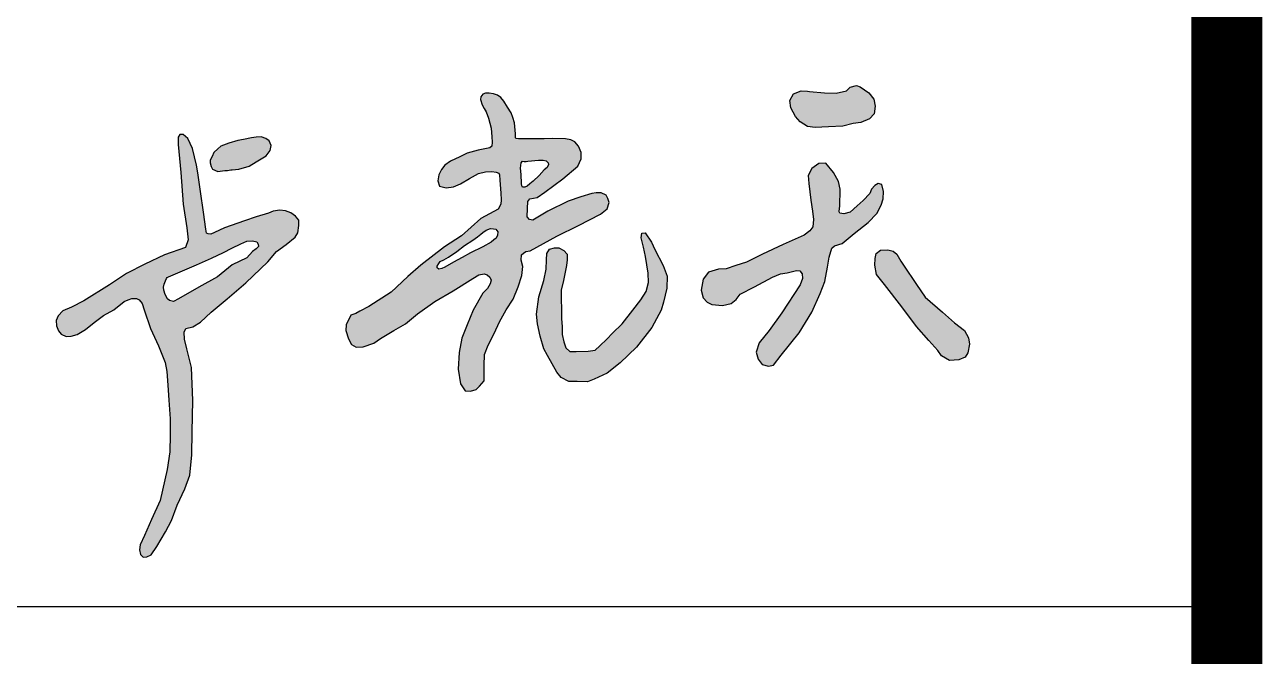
# Model space of a CAD drawing. Extents: x 9539573 to 9710259, y 1656270 to 2510207.
# Drawn here: x 9680218 to 9681959, y 1675464 to 1676354 of the extents above; entities that cross this region are included whole.
import ezdxf

# ---------------------------------------------------------------- set-up
doc = ezdxf.new("R2010")
doc.units = 0
doc.header["$LTSCALE"] = 1000
doc.header["$MEASUREMENT"] = 0
doc.layers.get('0').update_dxf_attribs({"linetype": 'CONTINUOUS'})
doc.layers.add('PP-PM-TK', color=7, linetype='CONTINUOUS')
doc.layers.add('PUB_TITLE', color=4, linetype='CONTINUOUS')

# ---------------------------------------------------------------- blocks, each defined once
blk = doc.blocks.new('A1-TK')
h = blk.add_hatch(color=7)
h.paths.add_polyline_path([(9150398.8, 1816114.6), (9150404.3, 1816122.2), (9150405.7, 1816129), (9150402.8, 1816135.9), (9150398, 1816139), (9150391.8, 1816141.3), (9150384.4, 1816140.8), (9150377.9, 1816139.9), (9150366.6, 1816137.7), (9150358.7, 1816136.3), (9150346, 1816132.4), (9150335, 1816128.5), (9150330.7, 1816124.7), (9150325.1, 1816119.4), (9150322.4, 1816113.8), (9150320, 1816108.4), (9150319.9, 1816105), (9150321.2, 1816099.8), (9150322.9, 1816096), (9150330.4, 1816092.8), (9150340.3, 1816093.8), (9150344.2, 1816094), (9150348.7, 1816095), (9150351, 1816095.1), (9150360.3, 1816096), (9150374.7, 1816099.9), (9150384.4, 1816106.1)], flags=17)
h.paths.add_polyline_path([(9150310.4, 1816035.3), (9150306.3, 1816064.3), (9150302.5, 1816090.9), (9150300.4, 1816101.6), (9150295, 1816125.2), (9150288.2, 1816139), (9150281.7, 1816144.7), (9150277.1, 1816144.7), (9150274.7, 1816141.1), (9150275, 1816130.7), (9150278.6, 1816091.3), (9150282, 1816046.8), (9150286.8, 1816013.4), (9150288.9, 1815996.3), (9150285.1, 1815985.8), (9150255.5, 1815975.2), (9150227.9, 1815962.2), (9150202.2, 1815949.2), (9150178.3, 1815932.8), (9150141.8, 1815910.3), (9150124.7, 1815901.5), (9150112.5, 1815896.5), (9150106, 1815889.5), (9150103.1, 1815882.7), (9150103.6, 1815875.4), (9150106.2, 1815868.4), (9150110.3, 1815863.6), (9150117.2, 1815860.2), (9150124.3, 1815860.7), (9150132.5, 1815863), (9150144.3, 1815869.9), (9150156.6, 1815880), (9150169.9, 1815889.8), (9150184.4, 1815897.7), (9150199, 1815909.6), (9150204.6, 1815912), (9150209.7, 1815913.6), (9150216.1, 1815913.6), (9150219.7, 1815912), (9150224.1, 1815906.8), (9150226.9, 1815897.9), (9150236, 1815871.6), (9150246.9, 1815846.9), (9150256.3, 1815823.8), (9150258.7, 1815810.8), (9150260.2, 1815791.7), (9150261.6, 1815770.6), (9150263.5, 1815744.1), (9150263.7, 1815721.9), (9150262.9, 1815697.8), (9150259.4, 1815673), (9150249.4, 1815629.5), (9150237.2, 1815602.6), (9150227.3, 1815580.2), (9150221.2, 1815567.1), (9150220.6, 1815559.9), (9150221.7, 1815553.5), (9150225.7, 1815549.6), (9150230.8, 1815550.1), (9150237, 1815552.6), (9150244.7, 1815564.7), (9150256.9, 1815585.2), (9150265.2, 1815601.4), (9150273.3, 1815622.9), (9150284.3, 1815645.8), (9150291.1, 1815665.2), (9150294.1, 1815693.8), (9150294.7, 1815725.9), (9150295.3, 1815770), (9150293.5, 1815816.7), (9150287, 1815842.9), (9150283.7, 1815856.7), (9150283.1, 1815866.4), (9150285.7, 1815871.7), (9150295.2, 1815874.1), (9150306, 1815880.6), (9150321.1, 1815894.3), (9150343.8, 1815913.3), (9150369.9, 1815935.6), (9150400.8, 1815965.4), (9150413.1, 1815979.9), (9150426.9, 1815989.6), (9150439.3, 1816000), (9150443.3, 1816006.4), (9150444.6, 1816016.4), (9150444.4, 1816024.1), (9150439.8, 1816029.8), (9150433.2, 1816034.3), (9150425.6, 1816037.4), (9150417.7, 1816038.3), (9150408.5, 1816036.9), (9150402, 1816033.7), (9150384.7, 1816028.8), (9150368.1, 1816023.2), (9150340, 1816013.2), (9150326, 1816006.7), (9150320.8, 1816004.4), (9150317.1, 1816004.6), (9150314.6, 1816006), (9150313.9, 1816011.3)])
h.paths.add_polyline_path([(9150321.9, 1815970.5), (9150338.5, 1815978.6), (9150350.5, 1815984.7), (9150362.8, 1815990.9), (9150371.3, 1815994.3), (9150379.3, 1815995.2), (9150385.4, 1815993.4), (9150387.5, 1815990.4), (9150387.9, 1815987.1), (9150384.4, 1815983.9), (9150379.3, 1815980), (9150371.5, 1815971.1), (9150350.8, 1815961.1), (9150330.3, 1815944.2), (9150303.8, 1815929.7), (9150275.3, 1815913.1), (9150268.1, 1815909.7), (9150262.6, 1815910.8), (9150259.8, 1815913.3), (9150256.4, 1815919.2), (9150254.4, 1815925.4), (9150254, 1815929.6), (9150255, 1815934), (9150257, 1815938.5), (9150258.5, 1815942.1), (9150259.5, 1815943.4), (9150261.1, 1815944.3), (9150300.4, 1815961.3)], flags=16)
h.paths.add_polyline_path([(9150842.1, 1816119.2), (9150838.3, 1816128.2), (9150833.1, 1816134.2), (9150827.6, 1816137.2), (9150820, 1816138.7), (9150802.2, 1816139.3), (9150789.9, 1816138.4), (9150769.8, 1816138.7), (9150758.4, 1816138.6), (9150753.9, 1816138.4), (9150750.6, 1816138.9), (9150749.6, 1816140), (9150749.3, 1816142.5), (9150749.3, 1816144.3), (9150749.3, 1816145.8), (9150748.1, 1816161.1), (9150745.9, 1816168.7), (9150743.5, 1816175.3), (9150738.4, 1816183.4), (9150733.2, 1816191.6), (9150728.7, 1816196.9), (9150724, 1816200), (9150718.7, 1816202), (9150712.3, 1816202.7), (9150707.4, 1816202.7), (9150703.3, 1816201.5), (9150700.8, 1816197.8), (9150700.3, 1816193.9), (9150702.5, 1816186.4), (9150705.5, 1816181.4), (9150708.2, 1816176.6), (9150711.7, 1816167.8), (9150715.2, 1816153.6), (9150716, 1816141.6), (9150716.8, 1816134.1), (9150716.1, 1816128.4), (9150713.4, 1816126), (9150696.9, 1816122.7), (9150681.7, 1816118.6), (9150671.4, 1816113.3), (9150658, 1816107.3), (9150650.1, 1816101.6), (9150645.2, 1816095.2), (9150641.7, 1816087.7), (9150640.2, 1816079.6), (9150642.7, 1816071.9), (9150652, 1816069.7), (9150662.1, 1816070.9), (9150672.1, 1816075.1), (9150685, 1816082.9), (9150697.5, 1816089.6), (9150707.5, 1816092), (9150716.2, 1816092.6), (9150722.1, 1816091.9), (9150726.1, 1816090.3), (9150726.9, 1816087.7), (9150727.4, 1816080.6), (9150728.7, 1816062), (9150729.4, 1816052.7), (9150729, 1816046.6), (9150724.9, 1816039.8), (9150700.7, 1816026.5), (9150673.5, 1816001.9), (9150649.6, 1815986.3), (9150616.1, 1815960.5), (9150597.8, 1815944.9), (9150574.3, 1815922.5), (9150543, 1815902.3), (9150530.3, 1815896), (9150524.8, 1815892.8), (9150518, 1815890.2), (9150511, 1815876.9), (9150510.8, 1815868.5), (9150514.3, 1815857), (9150518.7, 1815848.9), (9150525.3, 1815845.4), (9150534.9, 1815845.8), (9150550.3, 1815851), (9150559.3, 1815857.6), (9150578.1, 1815868.5), (9150594.8, 1815878.1), (9150611.7, 1815892), (9150636.1, 1815909.7), (9150661.8, 1815924.8), (9150689.5, 1815941.9), (9150697.7, 1815947), (9150705.4, 1815948.4), (9150709.4, 1815947.1), (9150713.5, 1815944), (9150715.1, 1815939.5), (9150713.7, 1815934.3), (9150710.1, 1815927.9), (9150703.5, 1815921.1), (9150689.9, 1815897.2), (9150681.3, 1815876.6), (9150674.1, 1815858), (9150670, 1815837.7), (9150668.6, 1815814.1), (9150672.1, 1815793.5), (9150678.9, 1815783.8), (9150686.3, 1815783.3), (9150694.2, 1815785.4), (9150698.7, 1815790.3), (9150705.3, 1815797.7), (9150705.4, 1815806), (9150705.3, 1815819.2), (9150706.1, 1815835), (9150711.2, 1815848.1), (9150719.4, 1815864.5), (9150727.1, 1815881.1), (9150736.2, 1815897.7), (9150746.3, 1815912.6), (9150753.3, 1815930.3), (9150758.2, 1815946.3), (9150759.8, 1815958.9), (9150757.5, 1815967.8), (9150758, 1815975.1), (9150760.7, 1815977.6), (9150764.2, 1815980.1), (9150770.3, 1815981), (9150807.9, 1816001.6), (9150838.3, 1816016.6), (9150869.2, 1816032.5), (9150878.4, 1816040.2), (9150881.3, 1816048.9), (9150879.5, 1816054.6), (9150877.2, 1816059.2), (9150870.1, 1816062.6), (9150863, 1816062.6), (9150856.8, 1816061.4), (9150841.4, 1816056.8), (9150823.8, 1816050.9), (9150794.9, 1816036.8), (9150773.7, 1816023.9), (9150769.2, 1816024.9), (9150765.7, 1816028.8), (9150766.3, 1816040.6), (9150767, 1816050.2), (9150769.8, 1816053.9), (9150780.1, 1816056.1), (9150790.7, 1816063.4), (9150816, 1816082.2), (9150837.4, 1816100.3), (9150841.8, 1816110.6)])
h.paths.add_polyline_path([(9150757.6, 1816104.9), (9150759.3, 1816107), (9150761.9, 1816106.9), (9150764.5, 1816106.9), (9150766.7, 1816107.1), (9150782.1, 1816108.7), (9150788.6, 1816108.7), (9150792.6, 1816107.6), (9150795.7, 1816105), (9150796, 1816102.3), (9150794.3, 1816098.1), (9150789.7, 1816094.9), (9150782.8, 1816086.8), (9150774.2, 1816079.2), (9150769.8, 1816075.2), (9150766, 1816071.8), (9150762.6, 1816070.6), (9150759.3, 1816070.4), (9150758.5, 1816072.5), (9150758, 1816075.8), (9150757.3, 1816088.6), (9150756.6, 1816097.2), (9150756.9, 1816101.2)], flags=16)
h.paths.add_polyline_path([(9150718.5, 1816012.1), (9150721.9, 1816011.5), (9150724.5, 1816007.8), (9150724.2, 1816003), (9150722.1, 1815998.8), (9150719, 1815996.3), (9150715.1, 1815992.9), (9150703.4, 1815986.3), (9150686.4, 1815978.3), (9150674.4, 1815971.5), (9150662.1, 1815964.7), (9150650.1, 1815957.9), (9150645.9, 1815955.9), (9150641.6, 1815955.1), (9150639.1, 1815956.9), (9150639.5, 1815959.5), (9150641.4, 1815963.1), (9150643.6, 1815965.7), (9150648.6, 1815968.4), (9150655.1, 1815971.9), (9150667.1, 1815979.8), (9150677.8, 1815988.3), (9150689.3, 1815995.8), (9150695.8, 1816000.6), (9150700.8, 1816004.4), (9150703.4, 1816006.7), (9150708.3, 1816010.2), (9150714.3, 1816012.3)], flags=16)
h.paths.add_polyline_path([(9150815.4, 1815874.1), (9150814.2, 1815885.5), (9150814.1, 1815898.4), (9150813.7, 1815913.2), (9150814, 1815925.3), (9150817.2, 1815939.1), (9150821.3, 1815960.2), (9150822, 1815968), (9150822, 1815976), (9150817.6, 1815981.4), (9150810.5, 1815985.2), (9150808, 1815985.2), (9150804.6, 1815985.3), (9150797.5, 1815983.4), (9150793.8, 1815977.2), (9150793.3, 1815968.1), (9150792.7, 1815955.2), (9150789.6, 1815938.9), (9150782.5, 1815916.2), (9150779.2, 1815891.6), (9150780.3, 1815877.9), (9150784, 1815860.7), (9150789.6, 1815842.9), (9150794.7, 1815833.4), (9150807.6, 1815809.9), (9150813.7, 1815802.4), (9150824.7, 1815796.8), (9150836.3, 1815796.8), (9150850.7, 1815796.4), (9150860.1, 1815800.2), (9150878.3, 1815808.4), (9150896.8, 1815823), (9150919.7, 1815845.2), (9150941.2, 1815873), (9150954.6, 1815897.2), (9150957.8, 1815908.8), (9150962.6, 1815928.1), (9150962.9, 1815945.3), (9150957.2, 1815960.1), (9150945.4, 1815982.9), (9150940.7, 1815993.3), (9150932.1, 1816006.2), (9150927.2, 1816005.6), (9150926.2, 1815999.1), (9150929.7, 1815985.9), (9150932.6, 1815972.9), (9150936.4, 1815949.3), (9150936.5, 1815936.1), (9150933.5, 1815923.6), (9150926.1, 1815911.7), (9150914.6, 1815897.2), (9150899.6, 1815878.3), (9150886.1, 1815865), (9150878.2, 1815856.3), (9150868.2, 1815847), (9150861.4, 1815841.1), (9150851.7, 1815839.4), (9150835.1, 1815839.1), (9150826.1, 1815839.1), (9150820.4, 1815844.3), (9150817.5, 1815852.8), (9150815.4, 1815863)])
h.paths.add_polyline_path([(9151194.8, 1815984.8), (9151198.6, 1815987.8), (9151209.3, 1815991.3), (9151226.2, 1816005.1), (9151245.7, 1816020.9), (9151257.8, 1816033.6), (9151263.9, 1816045.1), (9151266.7, 1816054.2), (9151267.2, 1816064.3), (9151265.2, 1816074.2), (9151259.7, 1816075.5), (9151255.2, 1816072.9), (9151250.6, 1816067.9), (9151248.1, 1816061.7), (9151238.8, 1816051.9), (9151230.4, 1816044.4), (9151220.5, 1816035.5), (9151211.5, 1816033.2), (9151205.9, 1816033.8), (9151204.8, 1816035.9), (9151205.5, 1816041.2), (9151206, 1816043.3), (9151206.6, 1816067.8), (9151204, 1816078.6), (9151196.9, 1816091.3), (9151186.3, 1816104.5), (9151176.5, 1816103.9), (9151166.3, 1816096.7), (9151161.4, 1816087.2), (9151162.4, 1816075.6), (9151165.1, 1816052.2), (9151167.6, 1816036.8), (9151168.7, 1816024.9), (9151168.1, 1816014.8), (9151163.5, 1816008.9), (9151155.6, 1816003), (9151126.2, 1815989.9), (9151097, 1815976), (9151074.5, 1815964.8), (9151059.4, 1815960.1), (9151046, 1815955.5), (9151035, 1815954.9), (9151021.3, 1815950.8), (9151013.4, 1815941.1), (9151010.8, 1815925.5), (9151013.4, 1815914.5), (9151019, 1815908.8), (9151026, 1815905.5), (9151040.6, 1815904), (9151053.1, 1815906.8), (9151060.1, 1815912.2), (9151065.7, 1815919.9), (9151085.7, 1815930), (9151111.3, 1815943.6), (9151122.6, 1815948.6), (9151131.9, 1815950), (9151145, 1815953.4), (9151149.8, 1815952.7), (9151152.9, 1815948.3), (9151153.3, 1815942), (9151150.3, 1815933.2), (9151124.2, 1815893.8), (9151106.7, 1815868.8), (9151092.2, 1815851.4), (9151088.3, 1815838.1), (9151091.1, 1815828.2), (9151096.6, 1815820.7), (9151105.7, 1815818.4), (9151112.5, 1815819.7), (9151123.5, 1815833.9), (9151148.8, 1815865.6), (9151166.5, 1815894.7), (9151178.2, 1815920.7), (9151184.8, 1815937.7), (9151188.6, 1815957.7), (9151191, 1815972.2)])
h.paths.add_polyline_path([(9151255.5, 1816184.8), (9151253.8, 1816194.5), (9151246.6, 1816203.2), (9151234.5, 1816211.9), (9151229.6, 1816213.9), (9151220.7, 1816211.3), (9151215.3, 1816206.3), (9151200.8, 1816203), (9151184.2, 1816203.2), (9151163.3, 1816205.4), (9151160.3, 1816205.8), (9151151.7, 1816206.3), (9151140.9, 1816201.9), (9151135.5, 1816192.4), (9151136.9, 1816182.1), (9151143.4, 1816169.9), (9151150, 1816162.4), (9151160.6, 1816155.8), (9151171.1, 1816154.7), (9151190.2, 1816155.4), (9151210.1, 1816156.4), (9151224.6, 1816160.1), (9151235.6, 1816161.6), (9151247.8, 1816167), (9151254.2, 1816173.6)])
h.paths.add_polyline_path([(9151313.9, 1815933.4), (9151295.5, 1815960.6), (9151291.8, 1815966.4), (9151286.1, 1815976), (9151281.2, 1815980.3), (9151273.3, 1815982.1), (9151263.3, 1815981.9), (9151257.2, 1815977.3), (9151255.7, 1815969.9), (9151255, 1815960.6), (9151257.3, 1815947.8), (9151268.9, 1815933.4), (9151293.1, 1815901.9), (9151313.7, 1815874.4), (9151331.2, 1815854.7), (9151343.9, 1815840.4), (9151349, 1815833.1), (9151360.3, 1815826.7), (9151373.3, 1815827.6), (9151382.2, 1815831.1), (9151386.3, 1815837.4), (9151388.5, 1815849.5), (9151387, 1815858.2), (9151381.5, 1815868.9), (9151367.5, 1815879.6), (9151350.4, 1815894.3), (9151325.9, 1815915.8)])
for points in [[(9151163.3, 1816205.4), (9151184.2, 1816203.2), (9151200.8, 1816203), (9151215.3, 1816206.3), (9151220.7, 1816211.3), (9151229.6, 1816213.9), (9151234.5, 1816211.9), (9151246.6, 1816203.2), (9151253.8, 1816194.5), (9151255.5, 1816184.8), (9151254.2, 1816173.6), (9151247.8, 1816167), (9151235.6, 1816161.6), (9151224.6, 1816160.1), (9151210.1, 1816156.4), (9151190.2, 1816155.4), (9151171.1, 1816154.7), (9151160.6, 1816155.8), (9151150, 1816162.4), (9151143.4, 1816169.9), (9151136.9, 1816182.1), (9151135.5, 1816192.4), (9151140.9, 1816201.9), (9151151.7, 1816206.3), (9151160.3, 1816205.8)], [(9150749.3, 1816145.8), (9150748.1, 1816161.1), (9150745.9, 1816168.7), (9150743.5, 1816175.3), (9150738.4, 1816183.4), (9150733.2, 1816191.6), (9150728.7, 1816196.9), (9150724, 1816200), (9150718.7, 1816202), (9150712.3, 1816202.7), (9150707.4, 1816202.7), (9150703.3, 1816201.5), (9150700.8, 1816197.8), (9150700.3, 1816193.9), (9150702.5, 1816186.4), (9150705.5, 1816181.4), (9150708.2, 1816176.6), (9150711.7, 1816167.8), (9150715.2, 1816153.6), (9150716, 1816141.6), (9150716.8, 1816134.1), (9150716.1, 1816128.4), (9150713.4, 1816126), (9150696.9, 1816122.7), (9150681.7, 1816118.6), (9150671.4, 1816113.3), (9150658, 1816107.3), (9150650.1, 1816101.6), (9150645.2, 1816095.2), (9150641.7, 1816087.7), (9150640.2, 1816079.6), (9150642.7, 1816071.9), (9150652, 1816069.7), (9150662.1, 1816070.9), (9150672.1, 1816075.1), (9150685, 1816082.9), (9150697.5, 1816089.6), (9150707.5, 1816092), (9150716.2, 1816092.6), (9150722.1, 1816091.9), (9150726.1, 1816090.3), (9150726.9, 1816087.7), (9150727.4, 1816080.6), (9150728.7, 1816062), (9150729.4, 1816052.7), (9150729, 1816046.6), (9150724.9, 1816039.8), (9150700.7, 1816026.5), (9150673.5, 1816001.9), (9150649.6, 1815986.3), (9150616.1, 1815960.5), (9150597.8, 1815944.9), (9150574.3, 1815922.5), (9150543, 1815902.3), (9150530.3, 1815896), (9150524.8, 1815892.8), (9150518, 1815890.2), (9150511, 1815876.9), (9150510.8, 1815868.5), (9150514.3, 1815857), (9150518.7, 1815848.9), (9150525.3, 1815845.4), (9150534.9, 1815845.8), (9150550.3, 1815851), (9150559.3, 1815857.6), (9150578.1, 1815868.5), (9150594.8, 1815878.1), (9150611.7, 1815892), (9150636.1, 1815909.7), (9150661.8, 1815924.8), (9150689.5, 1815941.9), (9150697.7, 1815947), (9150705.4, 1815948.4), (9150709.4, 1815947.1), (9150713.5, 1815944), (9150715.1, 1815939.5), (9150713.7, 1815934.3), (9150710.1, 1815927.9), (9150703.5, 1815921.1), (9150689.9, 1815897.2), (9150681.3, 1815876.6), (9150674.1, 1815858), (9150670, 1815837.7), (9150668.6, 1815814.1), (9150672.1, 1815793.5), (9150678.9, 1815783.8), (9150686.3, 1815783.3), (9150694.2, 1815785.4), (9150698.7, 1815790.3), (9150705.3, 1815797.7), (9150705.4, 1815806), (9150705.3, 1815819.2), (9150706.1, 1815835), (9150711.2, 1815848.1), (9150719.4, 1815864.5), (9150727.1, 1815881.1), (9150736.2, 1815897.7), (9150746.3, 1815912.6), (9150753.3, 1815930.3), (9150758.2, 1815946.3), (9150759.8, 1815958.9), (9150757.5, 1815967.8), (9150758, 1815975.1), (9150760.7, 1815977.6), (9150764.2, 1815980.1), (9150770.3, 1815981), (9150807.9, 1816001.6), (9150838.3, 1816016.6), (9150869.2, 1816032.5), (9150878.4, 1816040.2), (9150881.3, 1816048.9), (9150879.5, 1816054.6), (9150877.2, 1816059.2), (9150870.1, 1816062.6), (9150863, 1816062.6), (9150856.8, 1816061.4), (9150841.4, 1816056.8), (9150823.8, 1816050.9), (9150794.9, 1816036.8), (9150773.7, 1816023.9), (9150769.2, 1816024.9), (9150765.7, 1816028.8), (9150766.3, 1816040.6), (9150767, 1816050.2), (9150769.8, 1816053.9), (9150780.1, 1816056.1), (9150790.7, 1816063.4), (9150816, 1816082.2), (9150837.4, 1816100.3), (9150841.8, 1816110.6), (9150842.1, 1816119.2), (9150838.3, 1816128.2), (9150833.1, 1816134.2), (9150827.6, 1816137.2), (9150820, 1816138.7), (9150802.2, 1816139.3), (9150789.9, 1816138.4), (9150769.8, 1816138.7), (9150758.4, 1816138.6), (9150753.9, 1816138.4), (9150750.6, 1816138.9), (9150749.6, 1816140), (9150749.3, 1816142.5), (9150749.3, 1816144.3)], [(9150351, 1816095.1), (9150360.3, 1816096), (9150374.7, 1816099.9), (9150384.4, 1816106.1), (9150398.8, 1816114.6), (9150404.3, 1816122.2), (9150405.7, 1816129), (9150402.8, 1816135.9), (9150398, 1816139), (9150391.8, 1816141.3), (9150384.4, 1816140.8), (9150377.9, 1816139.9), (9150366.6, 1816137.7), (9150358.7, 1816136.3), (9150346, 1816132.4), (9150335, 1816128.5), (9150330.7, 1816124.7), (9150325.1, 1816119.4), (9150322.4, 1816113.8), (9150320, 1816108.4), (9150319.9, 1816105), (9150321.2, 1816099.8), (9150322.9, 1816096), (9150330.4, 1816092.8), (9150340.3, 1816093.8), (9150344.2, 1816094), (9150348.7, 1816095)], [(9150766.7, 1816107.1), (9150782.1, 1816108.7), (9150788.6, 1816108.7), (9150792.6, 1816107.6), (9150795.7, 1816105), (9150796, 1816102.3), (9150794.3, 1816098.1), (9150789.7, 1816094.9), (9150782.8, 1816086.8), (9150774.2, 1816079.2), (9150769.8, 1816075.2), (9150766, 1816071.8), (9150762.6, 1816070.6), (9150759.3, 1816070.4), (9150758.5, 1816072.5), (9150758, 1816075.8), (9150757.3, 1816088.6), (9150756.6, 1816097.2), (9150756.9, 1816101.2), (9150757.6, 1816104.9), (9150759.3, 1816107), (9150761.9, 1816106.9), (9150764.5, 1816106.9)], [(9151206, 1816043.3), (9151206.6, 1816067.8), (9151204, 1816078.6), (9151196.9, 1816091.3), (9151186.3, 1816104.5), (9151176.5, 1816103.9), (9151166.3, 1816096.7), (9151161.4, 1816087.2), (9151162.4, 1816075.6), (9151165.1, 1816052.2), (9151167.6, 1816036.8), (9151168.7, 1816024.9), (9151168.1, 1816014.8), (9151163.5, 1816008.9), (9151155.6, 1816003), (9151126.2, 1815989.9), (9151097, 1815976), (9151074.5, 1815964.8), (9151059.4, 1815960.1), (9151046, 1815955.5), (9151035, 1815954.9), (9151021.3, 1815950.8), (9151013.4, 1815941.1), (9151010.8, 1815925.5), (9151013.4, 1815914.5), (9151019, 1815908.8), (9151026, 1815905.5), (9151040.6, 1815904), (9151053.1, 1815906.8), (9151060.1, 1815912.2), (9151065.7, 1815919.9), (9151085.7, 1815930), (9151111.3, 1815943.6), (9151122.6, 1815948.6), (9151131.9, 1815950), (9151145, 1815953.4), (9151149.8, 1815952.7), (9151152.9, 1815948.3), (9151153.3, 1815942), (9151150.3, 1815933.2), (9151124.2, 1815893.8), (9151106.7, 1815868.8), (9151092.2, 1815851.4), (9151088.3, 1815838.1), (9151091.1, 1815828.2), (9151096.6, 1815820.7), (9151105.7, 1815818.4), (9151112.5, 1815819.7), (9151123.5, 1815833.9), (9151148.8, 1815865.6), (9151166.5, 1815894.7), (9151178.2, 1815920.7), (9151184.8, 1815937.7), (9151188.6, 1815957.7), (9151191, 1815972.2), (9151194.8, 1815984.8), (9151198.6, 1815987.8), (9151209.3, 1815991.3), (9151226.2, 1816005.1), (9151245.7, 1816020.9), (9151257.8, 1816033.6), (9151263.9, 1816045.1), (9151266.7, 1816054.2), (9151267.2, 1816064.3), (9151265.2, 1816074.2), (9151259.7, 1816075.5), (9151255.2, 1816072.9), (9151250.6, 1816067.9), (9151248.1, 1816061.7), (9151238.8, 1816051.9), (9151230.4, 1816044.4), (9151220.5, 1816035.5), (9151211.5, 1816033.2), (9151205.9, 1816033.8), (9151204.8, 1816035.9), (9151205.5, 1816041.2)], [(9150703.4, 1816006.7), (9150708.3, 1816010.2), (9150714.3, 1816012.3), (9150718.5, 1816012.1), (9150721.9, 1816011.5), (9150724.5, 1816007.8), (9150724.2, 1816003), (9150722.1, 1815998.8), (9150719, 1815996.3), (9150715.1, 1815992.9), (9150703.4, 1815986.3), (9150686.4, 1815978.3), (9150674.4, 1815971.5), (9150662.1, 1815964.7), (9150650.1, 1815957.9), (9150645.9, 1815955.9), (9150641.6, 1815955.1), (9150639.1, 1815956.9), (9150639.5, 1815959.5), (9150641.4, 1815963.1), (9150643.6, 1815965.7), (9150648.6, 1815968.4), (9150655.1, 1815971.9), (9150667.1, 1815979.8), (9150677.8, 1815988.3), (9150689.3, 1815995.8), (9150695.8, 1816000.6), (9150700.8, 1816004.4)], [(9150810.5, 1815985.2), (9150817.6, 1815981.4), (9150822, 1815976), (9150822, 1815968), (9150821.3, 1815960.2), (9150817.2, 1815939.1), (9150814, 1815925.3), (9150813.7, 1815913.2), (9150814.1, 1815898.4), (9150814.2, 1815885.5), (9150815.4, 1815874.1), (9150815.4, 1815863), (9150817.5, 1815852.8), (9150820.4, 1815844.3), (9150826.1, 1815839.1), (9150835.1, 1815839.1), (9150851.7, 1815839.4), (9150861.4, 1815841.1), (9150868.2, 1815847), (9150878.2, 1815856.3), (9150886.1, 1815865), (9150899.6, 1815878.3), (9150914.6, 1815897.2), (9150926.1, 1815911.7), (9150933.5, 1815923.6), (9150936.5, 1815936.1), (9150936.4, 1815949.3), (9150932.6, 1815972.9), (9150929.7, 1815985.9), (9150926.2, 1815999.1), (9150927.2, 1816005.6), (9150932.1, 1816006.2), (9150932.1, 1816006.2), (9150940.7, 1815993.3), (9150945.4, 1815982.9), (9150957.2, 1815960.1), (9150962.9, 1815945.3), (9150962.6, 1815928.1), (9150957.8, 1815908.8), (9150954.6, 1815897.2), (9150941.2, 1815873), (9150919.7, 1815845.2), (9150896.8, 1815823), (9150878.3, 1815808.4), (9150860.1, 1815800.2), (9150850.7, 1815796.4), (9150836.3, 1815796.8), (9150824.7, 1815796.8), (9150813.7, 1815802.4), (9150807.6, 1815809.9), (9150794.7, 1815833.4), (9150789.6, 1815842.9), (9150784, 1815860.7), (9150780.3, 1815877.9), (9150779.2, 1815891.6), (9150782.5, 1815916.2), (9150789.6, 1815938.9), (9150792.7, 1815955.2), (9150793.3, 1815968.1), (9150793.8, 1815977.2), (9150797.5, 1815983.4), (9150804.6, 1815985.3), (9150808, 1815985.2)], [(9150261.1, 1815944.3), (9150300.4, 1815961.3), (9150321.9, 1815970.5), (9150338.5, 1815978.6), (9150350.5, 1815984.7), (9150362.8, 1815990.9), (9150371.3, 1815994.3), (9150379.3, 1815995.2), (9150385.4, 1815993.4), (9150387.5, 1815990.4), (9150387.9, 1815987.1), (9150384.4, 1815983.9), (9150379.3, 1815980), (9150371.5, 1815971.1), (9150350.8, 1815961.1), (9150330.3, 1815944.2), (9150303.8, 1815929.7), (9150275.3, 1815913.1), (9150268.1, 1815909.7), (9150262.6, 1815910.8), (9150259.8, 1815913.3), (9150256.4, 1815919.2), (9150254.4, 1815925.4), (9150254, 1815929.6), (9150255, 1815934), (9150257, 1815938.5), (9150258.5, 1815942.1), (9150259.5, 1815943.4)], [(9151295.5, 1815960.6), (9151313.9, 1815933.4), (9151325.9, 1815915.8), (9151350.4, 1815894.3), (9151367.5, 1815879.6), (9151381.5, 1815868.9), (9151387, 1815858.2), (9151388.5, 1815849.5), (9151386.3, 1815837.4), (9151382.2, 1815831.1), (9151373.3, 1815827.6), (9151360.3, 1815826.7), (9151349, 1815833.1), (9151343.9, 1815840.4), (9151331.2, 1815854.7), (9151313.7, 1815874.4), (9151293.1, 1815901.9), (9151268.9, 1815933.4), (9151257.3, 1815947.8), (9151255, 1815960.6), (9151255.7, 1815969.9), (9151257.2, 1815977.3), (9151263.3, 1815981.9), (9151273.3, 1815982.1), (9151281.2, 1815980.3), (9151286.1, 1815976), (9151291.8, 1815966.4)]]:
    blk.add_lwpolyline(points, close=True)
blk.add_lwpolyline([(9150300.4, 1816101.6), (9150295, 1816125.2), (9150288.2, 1816139), (9150281.7, 1816144.7), (9150277.1, 1816144.7), (9150274.7, 1816141.1), (9150275, 1816130.7), (9150278.6, 1816091.3), (9150282, 1816046.8), (9150286.8, 1816013.4), (9150288.9, 1815996.3), (9150285.1, 1815985.8), (9150255.5, 1815975.2), (9150227.9, 1815962.2), (9150202.2, 1815949.2), (9150178.3, 1815932.8), (9150141.8, 1815910.3), (9150124.7, 1815901.5), (9150112.5, 1815896.5), (9150106, 1815889.5), (9150103.1, 1815882.7), (9150103.6, 1815875.4), (9150106.2, 1815868.4), (9150110.3, 1815863.6), (9150117.2, 1815860.2), (9150124.3, 1815860.7), (9150132.5, 1815863), (9150144.3, 1815869.9), (9150156.6, 1815880), (9150169.9, 1815889.8), (9150184.4, 1815897.7), (9150199, 1815909.6), (9150204.6, 1815912), (9150209.7, 1815913.6), (9150216.1, 1815913.6), (9150219.7, 1815912), (9150224.1, 1815906.8), (9150226.9, 1815897.9), (9150236, 1815871.6), (9150246.9, 1815846.9), (9150256.3, 1815823.8), (9150258.7, 1815810.8), (9150260.2, 1815791.7), (9150261.6, 1815770.6), (9150263.5, 1815744.1), (9150263.7, 1815721.9), (9150262.9, 1815697.8), (9150259.4, 1815673), (9150249.4, 1815629.5), (9150237.2, 1815602.6), (9150227.3, 1815580.2), (9150221.2, 1815567.1), (9150220.6, 1815559.9), (9150221.7, 1815553.5), (9150225.7, 1815549.6), (9150230.8, 1815550.1), (9150237, 1815552.6), (9150244.7, 1815564.7), (9150256.9, 1815585.2), (9150265.2, 1815601.4), (9150273.3, 1815622.9), (9150284.3, 1815645.8), (9150291.1, 1815665.2), (9150294.1, 1815693.8), (9150294.7, 1815725.9), (9150295.3, 1815770), (9150293.5, 1815816.7), (9150287, 1815842.9), (9150283.7, 1815856.7), (9150283.1, 1815866.4), (9150285.7, 1815871.7), (9150295.2, 1815874.1), (9150306, 1815880.6), (9150321.1, 1815894.3), (9150343.8, 1815913.3), (9150369.9, 1815935.6), (9150400.8, 1815965.4), (9150413.1, 1815979.9), (9150426.9, 1815989.6), (9150439.3, 1816000), (9150443.3, 1816006.4), (9150444.6, 1816016.4), (9150444.4, 1816024.1), (9150439.8, 1816029.8), (9150433.2, 1816034.3), (9150425.6, 1816037.4), (9150417.7, 1816038.3), (9150408.5, 1816036.9), (9150402, 1816033.7), (9150384.7, 1816028.8), (9150368.1, 1816023.2), (9150340, 1816013.2), (9150326, 1816006.7), (9150320.8, 1816004.4), (9150317.1, 1816004.6), (9150314.6, 1816006), (9150313.9, 1816011.3), (9150310.4, 1816035.3), (9150306.3, 1816064.3), (9150302.5, 1816090.9), (9150300.4, 1816101.6)])
at = {"layer": 'PP-PM-TK', "color": 4}
blk.add_line((9146250.4, 1815479.9), (9151750.4, 1815479.9), dxfattribs=at)
at = {"layer": 'PP-PM-TK', "color": 4, "const_width": 70}
blk.add_lwpolyline([(9146250.4, 1854615.8), (9151750.4, 1854615.8), (9151750.4, 1797215.8), (9146250.4, 1797215.8)], close=True, dxfattribs=at)

msp = doc.modelspace()

# ---------------------------------------------------------------- linework, layer by layer
at = {"layer": 'PUB_TITLE', "const_width": 100}
msp.add_lwpolyline([(9601309.4, 1657270.4), (9681909.4, 1657270.4), (9681909.4, 1714670.4), (9601309.4, 1714670.4)], close=True, dxfattribs=at)

# ---------------------------------------------------------------- block references
msp.add_blockref('A1-TK', (530159, -139945.5))

doc.saveas('drawing.dxf')
